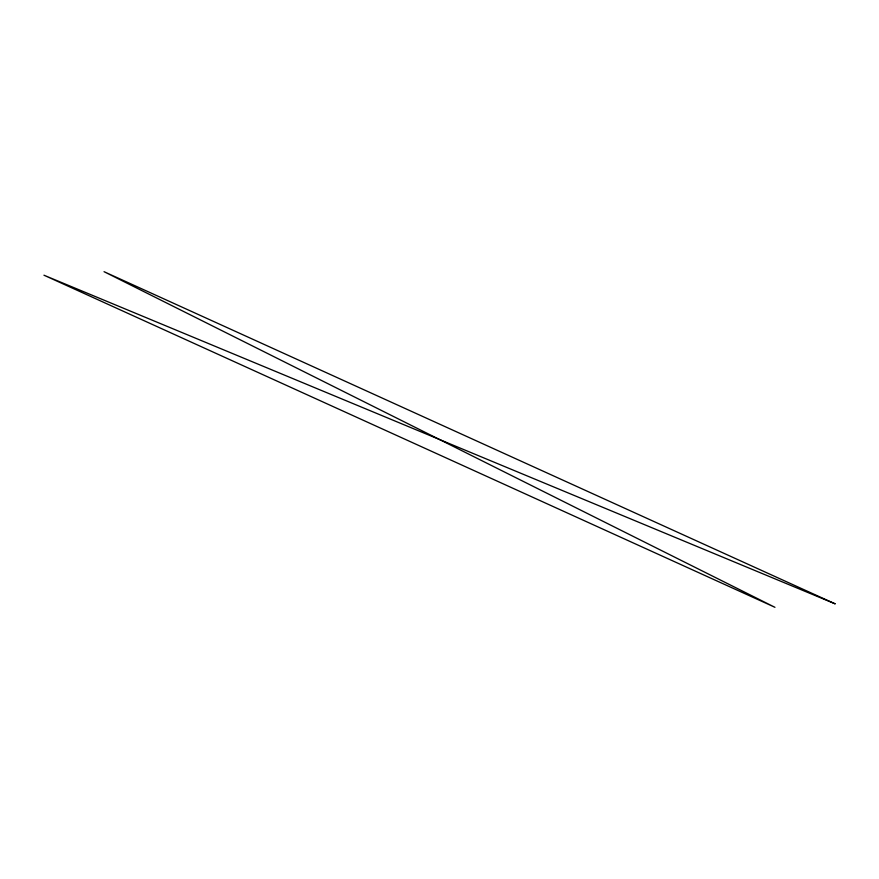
<?xml version="1.0" encoding="UTF-8"?>
<svg xmlns="http://www.w3.org/2000/svg" width="879" height="879" viewBox="0 0 879 879"><rect width="100%" height="100%" fill="white"/><g stroke="black" fill="none" stroke-linecap="round" stroke-linejoin="round"><path stroke-width="1.32" d="M835.05 603.796L43.95 275.204L774.959 607.312L104.041 271.688L835.05 603.796"/></g></svg>
